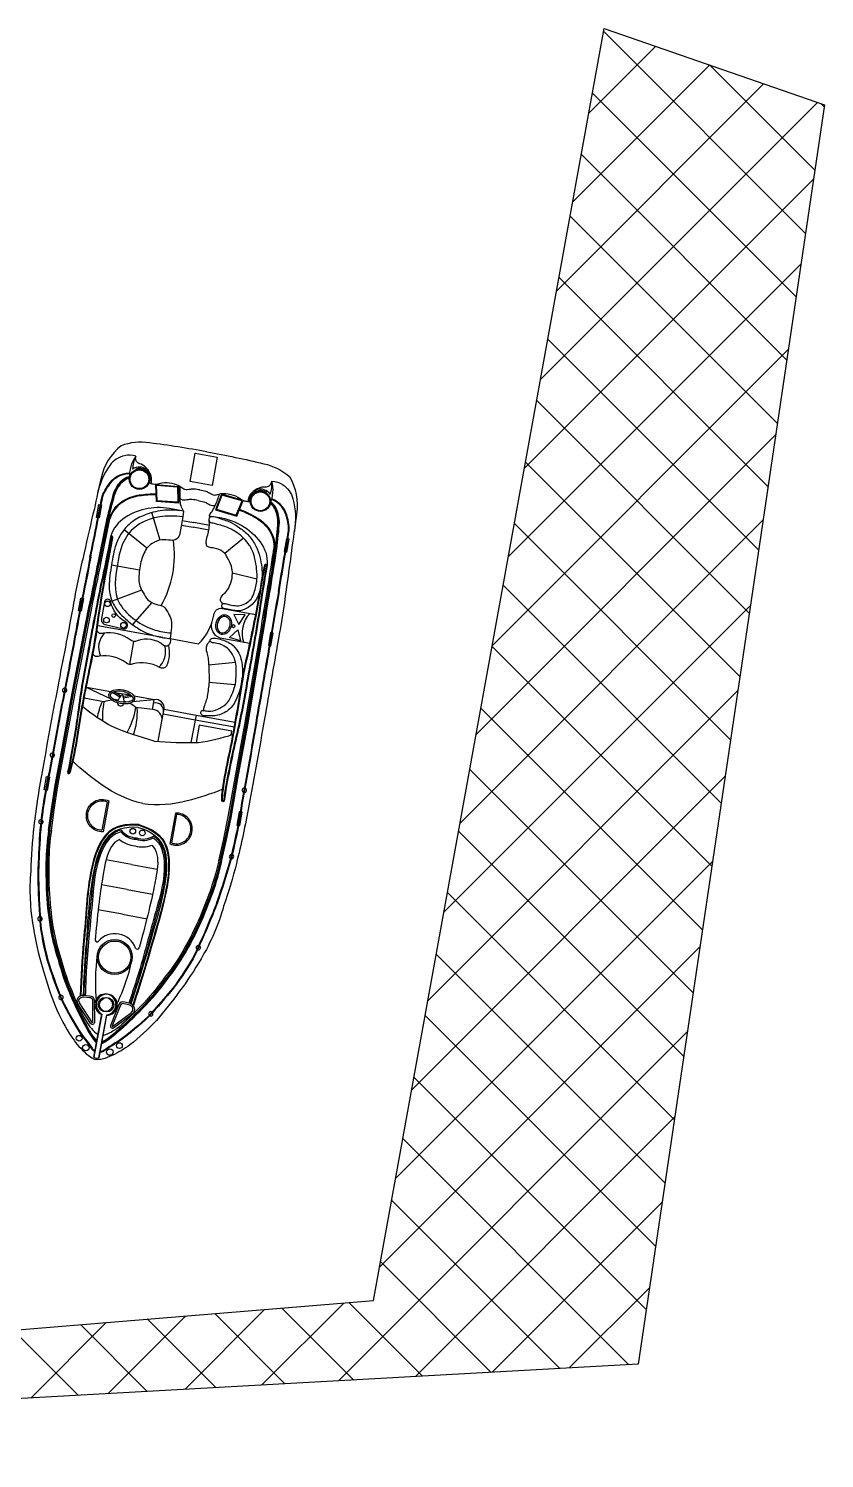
# Model space of a CAD drawing. Header units: metres. Extents: x 316591 to 321268, y 1878408 to 1881184.
# Drawn here: x 316950.3 to 317048.7, y 1880279.9 to 1880456.7 of the extents above; entities that cross this region are included whole.
import ezdxf

# ---------------------------------------------------------------- set-up
doc = ezdxf.new("R2010")
doc.units = ezdxf.units.M
doc.layers.add('PORT', color=5, linetype='Continuous')

msp = doc.modelspace()

# ---------------------------------------------------------------- linework, layer by layer
at = {"color": 32, "true_color": 0xcd6928}
for p, q in [((316963.61, 1880402.16), (316963.59, 1880402.24)), ((316979.67, 1880399.23), (316979.72, 1880399.3)), ((316966.52, 1880393.43), (316965.5, 1880396.83)), ((316964.87, 1880392.42), (316962.07, 1880394.72)), ((316969.15, 1880395.28), (316970.6, 1880395.02)), ((316969.26, 1880395.87), (316970.71, 1880395.6)), ((316972.55, 1880394.66), (316970.6, 1880395.02)), ((316972.61, 1880395.26), (316970.71, 1880395.6)), ((316976.84, 1880393.68), (316974.52, 1880391.78)), ((316963.96, 1880389.74), (316960.51, 1880390.34)), ((316978.5, 1880388.59), (316975.46, 1880389.33)), ((316964.24, 1880387.23), (316960.58, 1880385.9)), ((316965.49, 1880385.73), (316963.12, 1880382.99)), ((316966.87, 1880381.39), (316958.8, 1880382.86)), ((316963.24, 1880380.91), (316962.72, 1880378.07)), ((316975.84, 1880378.32), (316972.52, 1880377.97)), ((316960.39, 1880374.68), (316957.4, 1880375.23)), ((316960.39, 1880373.83), (316957.4, 1880375.23)), ((316975.81, 1880375.56), (316972.56, 1880375.82)), ((316961.55, 1880374.03), (316960.59, 1880374.59)), ((316961.64, 1880374.19), (316960.78, 1880374.69)), ((316962.73, 1880374.26), (316960.96, 1880374.58)), ((316961.95, 1880374.13), (316962.9, 1880374.29)), ((316961.98, 1880373.96), (316963.05, 1880374.14)), ((316965.79, 1880373.7), (316963.12, 1880373.43)), ((316965.79, 1880373.7), (316963.3, 1880374.15)), ((316965.57, 1880372.5), (316965.79, 1880373.7)), ((316970.96, 1880371.82), (316975.8, 1880370.94)), ((316970.85, 1880371.24), (316975.7, 1880370.36)), ((316963, 1880353.33), (316959.82, 1880353.91)), ((316963, 1880353.33), (316966.17, 1880352.75)), ((316962.43, 1880350.26), (316959.27, 1880350.84)), ((316962.43, 1880350.26), (316965.6, 1880349.68)), ((316961.87, 1880347.19), (316958.84, 1880347.74)), ((316961.87, 1880347.19), (316964.91, 1880346.64))]:
    msp.add_line(p, q, dxfattribs=at)
for points in [[(316972.3, 1880404.33, 0.01736), (316965.2, 1880405.45, 0.12634), (316961.69, 1880405.1, 0.172899), (316959.23, 1880401.11, 0.013884), (316958.39, 1880397.3, 0.008973), (316957.13, 1880391.87, 0.01509), (316955.82, 1880385.64, -0.002245), (316953.99, 1880375.99, 0.003342), (316952.01, 1880365.26, 0.016984), (316950.91, 1880358.04, 0.024546), (316950.53, 1880352.55, 0.067942), (316950.85, 1880345.49, 0.033948), (316951.94, 1880340.72, 0.022001), (316953.32, 1880336.4, 0.042872), (316955.33, 1880332.42, 0.059514), (316956.93, 1880330.4, 0.046364), (316957.9, 1880329.57, 0.104882), (316958.6, 1880329.24, 0.104882)], [(316972.3, 1880404.33, -0.01736), (316979.35, 1880402.87, -0.12634), (316982.51, 1880401.3, -0.172899), (316983.4, 1880396.7, -0.013884), (316982.84, 1880392.84, -0.008973), (316982.1, 1880387.31, -0.01509), (316981.12, 1880381.02, 0.002245), (316979.43, 1880371.34, -0.003342), (316977.49, 1880360.61, -0.016984), (316975.96, 1880353.47, -0.024546), (316974.38, 1880348.19, -0.067942), (316971.58, 1880341.7, -0.033948), (316968.88, 1880337.63, -0.022001), (316966.06, 1880334.07, -0.042872), (316962.78, 1880331.06, -0.059514), (316960.57, 1880329.74, -0.046364), (316959.37, 1880329.3, -0.104882), (316958.6, 1880329.24, -0.104882)], [(316963.51, 1880403.79, 0.164393), (316962.13, 1880403.87, 0.188684), (316960.31, 1880402.67, 0.10758), (316958.73, 1880398.99)], [(316957.85, 1880391.34, 0.002942), (316958.7, 1880395.63, -0.002013), (316959.25, 1880398.36, -0.130442), (316960.1, 1880400.21, -0.261246), (316962.73, 1880401.75, -0.209197)], [(316957.94, 1880391.33, 0.002941), (316958.78, 1880395.61, -0.002014), (316959.34, 1880398.34, -0.130992), (316960.17, 1880400.16, -0.261832), (316962.73, 1880401.66, -0.261832)], [(316952.73, 1880357.6), (316953.07, 1880360.17), (316953.55, 1880363.14), (316954.46, 1880367.94), (316955.66, 1880374.54), (316957.72, 1880385.11, 0.002601), (316958.89, 1880390.84, -0.004411), (316959.89, 1880395.71, -0.013009), (316960.73, 1880399.03, -0.113396), (316961.69, 1880400.71, -0.146005), (316962.71, 1880401.31, -1.595219)], [(316952.81, 1880357.59), (316953.16, 1880360.16), (316953.63, 1880363.12), (316954.54, 1880367.92), (316955.75, 1880374.53), (316957.8, 1880385.1, 0.002601), (316958.98, 1880390.82, -0.004411), (316959.97, 1880395.69, -0.013003), (316960.81, 1880399, -0.113337), (316961.76, 1880400.65, -0.144821), (316962.71, 1880401.22, -0.138987)], [(316952.9, 1880357.58), (316953.24, 1880360.15), (316953.72, 1880363.11), (316954.63, 1880367.91), (316955.83, 1880374.51), (316957.89, 1880385.08, 0.002601), (316959.06, 1880390.81, -0.00441), (316960.06, 1880395.67, -0.012997), (316960.9, 1880398.98, -0.113276), (316961.82, 1880400.59, -0.142458), (316962.72, 1880401.13, -0.142458)], [(316980.34, 1880400.71, -0.164393), (316981.66, 1880400.3, -0.188684), (316982.94, 1880398.54, -0.10758), (316983.12, 1880394.54)], [(316966.03, 1880399.03, 0.043334), (316963.97, 1880398.89, 0.18333), (316961, 1880397.36, 0.123985), (316960.02, 1880395.1, -0.015377), (316959.59, 1880393.42)], [(316966.03, 1880399.12, 0.043195), (316963.95, 1880398.97, 0.183415), (316960.93, 1880397.42, 0.094511), (316960.07, 1880395.7)], [(316974.11, 1880353.7), (316974.7, 1880356.23), (316975.3, 1880359.17), (316976.15, 1880363.98), (316977.35, 1880370.59), (316979.16, 1880381.2, -0.002601), (316980.09, 1880386.97, 0.004411), (316980.88, 1880391.88, 0.013009), (316981.26, 1880395.28, 0.113396), (316980.95, 1880397.19, 0.146005), (316980.21, 1880398.11, 1.595219)], [(316981.15, 1880387.09, -0.002941), (316981.87, 1880391.4, 0.002014), (316982.32, 1880394.14, 0.130992), (316982.19, 1880396.14, 0.261832), (316980.31, 1880398.45, 0.261832)], [(316981.24, 1880387.07, -0.002942), (316981.96, 1880391.38, 0.002013), (316982.4, 1880394.13, 0.130442), (316982.27, 1880396.17, 0.261246), (316980.35, 1880398.53, 0.209197)], [(316953.07, 1880357.56), (316953.42, 1880360.12), (316953.89, 1880363.08), (316954.8, 1880367.88), (316956.01, 1880374.48), (316958.06, 1880385.04, 0.002601), (316959.24, 1880390.77, -0.00441), (316960.23, 1880395.64, -0.002867), (316960.4, 1880396.37, -0.002867)], [(316969.41, 1880397.03), (316967.7, 1880397.34, 0.202722), (316961.9, 1880396.03, 0.178768), (316960.33, 1880393.61, -0.010028), (316959.24, 1880388.25, 0.005356), (316957.54, 1880379.4, 0.016605), (316956.35, 1880372.21, -0.018921), (316955.08, 1880364.75, 0.925873), (316955.36, 1880364.65, 0.041202), (316955.72, 1880365.95, 0.024461), (316956.51, 1880370.22, -0.012888), (316958.06, 1880378.43, 0.019359), (316958.85, 1880383.26, -0.002375), (316959.75, 1880388.84, 0.006386), (316960.43, 1880392.38, 0.013656), (316960.67, 1880393.8, 0.862706), (316960.4, 1880393.88, -0.648089)], [(316969.41, 1880397.03), (316969.34, 1880396.33), (316968.97, 1880394.24, -0.448043), (316967.81, 1880393.43, 0.025561), (316966.72, 1880393.45, 0.15676), (316965.55, 1880393.01, 0.144288), (316964.84, 1880392.38, 0.079427), (316964.15, 1880390.75, 0.054179), (316963.89, 1880388.77, 0.127294), (316964.26, 1880387.2, -0.025195), (316964.82, 1880386.26, 0.112656), (316965.49, 1880385.73, 0.061652), (316966.5, 1880385.38, -0.222278), (316967.23, 1880384.89, -0.049109), (316967.65, 1880384.16, -0.09997), (316967.92, 1880383.3, -0.045992), (316967.86, 1880381.96), (316967.78, 1880381.26)], [(316972.58, 1880396.45), (316974.15, 1880396.17, -0.202722), (316979.11, 1880392.89, -0.178768), (316979.72, 1880390.07, 0.010028), (316978.85, 1880384.67, -0.005356), (316977.3, 1880375.79, -0.016605), (316975.88, 1880368.64, 0.018921), (316974.44, 1880361.21, -0.925873), (316974.14, 1880361.22, -0.041202), (316974.25, 1880362.57, -0.024461), (316975.03, 1880366.84, 0.012888), (316976.48, 1880375.07, -0.019359), (316977.45, 1880379.86, 0.002375), (316978.58, 1880385.41, -0.006386), (316979.2, 1880388.95, -0.013656), (316979.47, 1880390.37, -0.862706), (316979.75, 1880390.35, 0.648089)], [(316973.94, 1880353.74), (316974.53, 1880356.26), (316975.13, 1880359.2), (316975.97, 1880364.01), (316977.18, 1880370.62), (316978.99, 1880381.23, -0.002601), (316979.91, 1880387, 0.00441), (316980.7, 1880391.91, 0.012997), (316981.09, 1880395.29, 0.113276), (316980.79, 1880397.13, 0.142458), (316980.14, 1880397.95, 0.142458)], [(316974.03, 1880353.72), (316974.61, 1880356.24), (316975.21, 1880359.18), (316976.06, 1880364), (316977.26, 1880370.6), (316979.08, 1880381.21, -0.002601), (316980, 1880386.99, 0.004411), (316980.79, 1880391.89, 0.013003), (316981.17, 1880395.29, 0.113337), (316980.87, 1880397.16, 0.144821), (316980.18, 1880398.03, 0.138987)], [(316976.3, 1880397.16, -0.043334), (316978.18, 1880396.29, -0.18333), (316980.42, 1880393.82, -0.123985), (316980.53, 1880391.36, 0.015377), (316980.35, 1880389.63)], [(316976.33, 1880397.24, -0.043195), (316978.22, 1880396.37, -0.183415), (316980.51, 1880393.85, -0.094511), (316980.71, 1880391.94)], [(316960.49, 1880393.85, 0.016488), (316960.42, 1880393.59, -0.010023), (316959.32, 1880388.24, 0.005356), (316957.63, 1880379.38, 0.016607), (316956.43, 1880372.19, -0.018921), (316955.16, 1880364.73, -0.01143), (316955.16, 1880364.72, 0.913283), (316955.28, 1880364.68, 0.041174), (316955.64, 1880365.97, 0.024478), (316956.42, 1880370.23, -0.012889), (316957.97, 1880378.45, 0.019362), (316958.76, 1880383.27, -0.002377), (316959.66, 1880388.86, 0.006391), (316960.34, 1880392.4, 0.013664), (316960.58, 1880393.82, -0.000701), (316960.58, 1880393.82, 0.819976), (316960.49, 1880393.85, 0.819976)], [(316957.85, 1880391.34, -0.006425), (316956.69, 1880385.45, -0.002217), (316954.87, 1880375.81, 0.003368), (316952.83, 1880365.02, 0.024633), (316951.71, 1880358.19, 0.015037), (316951.45, 1880353.61, 0.025439), (316951.42, 1880351.06, 0.013843), (316951.69, 1880345.75, 0.040266), (316952.74, 1880340.88, 0.016729), (316954.36, 1880336.52, 0.029739), (316956.69, 1880332.38, -0.01525), (316958.02, 1880330.6, 0.132389), (316958.32, 1880330.32, 0.028442), (316958.47, 1880330.25, 0.028442)], [(316957.94, 1880391.33, -0.006424), (316956.78, 1880385.43, -0.002217), (316954.95, 1880375.8, 0.003368), (316952.92, 1880365, 0.024633), (316951.8, 1880358.18, 0.015038), (316951.54, 1880353.61, 0.025461), (316951.51, 1880351.06, 0.013839), (316951.78, 1880345.76, 0.040238), (316952.83, 1880340.91, 0.016715), (316954.44, 1880336.55, 0.029693), (316956.76, 1880332.44, -0.015234), (316958.1, 1880330.65, 0.134036), (316958.37, 1880330.4, 0.024879), (316958.48, 1880330.34, 0.024879)], [(316973.77, 1880353.78), (316974.36, 1880356.3), (316974.95, 1880359.23), (316975.8, 1880364.04), (316977, 1880370.65), (316978.82, 1880381.25, -0.002601), (316979.74, 1880387.03, 0.00441), (316980.53, 1880391.93, 0.002867), (316980.63, 1880392.67, 0.002867)], [(316979.66, 1880390.35, -0.016488), (316979.63, 1880390.08, 0.010023), (316978.76, 1880384.69, -0.005356), (316977.22, 1880375.81, -0.016607), (316975.8, 1880368.66, 0.018921), (316974.35, 1880361.23, 0.01143), (316974.35, 1880361.22, -0.913283), (316974.23, 1880361.23, -0.041174), (316974.34, 1880362.56, -0.024478), (316975.11, 1880366.82, 0.012889), (316976.57, 1880375.05, -0.019362), (316977.54, 1880379.84, 0.002377), (316978.66, 1880385.39, -0.006391), (316979.28, 1880388.94, -0.013664), (316979.56, 1880390.35, 0.000701), (316979.56, 1880390.35, -0.819976), (316979.66, 1880390.35, -0.819976)], [(316981.24, 1880387.07, 0.006425), (316980.24, 1880381.15, 0.002217), (316978.54, 1880371.49, -0.003368), (316976.63, 1880360.67, -0.024633), (316975.27, 1880353.88, -0.015037), (316973.9, 1880349.52, -0.025439), (316973.02, 1880347.12, -0.013843), (316970.89, 1880342.25, -0.040266), (316968.19, 1880338.07, -0.016729), (316965.14, 1880334.55, -0.029739), (316961.5, 1880331.51, 0.01525), (316959.61, 1880330.31, -0.132389), (316959.24, 1880330.16, -0.028442), (316959.07, 1880330.14, -0.028442)], [(316981.15, 1880387.09, 0.006424), (316980.15, 1880381.16, 0.002217), (316978.46, 1880371.51, -0.003368), (316976.55, 1880360.69, -0.024633), (316975.18, 1880353.91, -0.015038), (316973.81, 1880349.54, -0.025461), (316972.94, 1880347.15, -0.013839), (316970.81, 1880342.29, -0.040238), (316968.12, 1880338.12, -0.016715), (316965.07, 1880334.61, -0.029693), (316961.45, 1880331.58, 0.015234), (316959.56, 1880330.38, -0.134036), (316959.22, 1880330.24, -0.024879), (316959.09, 1880330.23, -0.024879)], [(316967.78, 1880381.26), (316971.28, 1880380.62, 0.158322), (316973.16, 1880384.18, -0.417676), (316974.21, 1880385), (316978.35, 1880384.25)], [(316967.78, 1880381.26, -0.291269), (316967.53, 1880380.4, -0.299867), (316966.96, 1880380.43, 0.273478), (316963.69, 1880380.97, -0.28657), (316962.82, 1880381.1, 0.198759), (316959.51, 1880381.94, -0.45148), (316958.71, 1880382.24, -1.463971)], [(316977.61, 1880380.65), (316973.93, 1880381.32, -0.406088), (316972.97, 1880383.39)], [(316967.54, 1880380.41, -0.164009), (316967.32, 1880377.87, -0.407559), (316966.45, 1880377.68, 0.20466), (316963.17, 1880378.13, -0.28657), (316962.31, 1880378.26, 0.198759), (316958.99, 1880379.1, -0.45148), (316958.19, 1880379.4, -1.463971)], [(316966.93, 1880372.15), (316967.01, 1880372.54, 0.516839), (316965.79, 1880373.7, 0.282905)], [(316965.78, 1880368.6, -0.033687), (316960.6, 1880370.38, -0.051879), (316956.96, 1880372.83, -1.92312)], [(316966.28, 1880368.57), (316966.74, 1880371.07, 0.462925), (316965.57, 1880372.5), (316963.53, 1880372.74)], [(316966.74, 1880371.07), (316966.93, 1880372.15, 0.545737), (316965.71, 1880373.3, 0.282905)], [(316965.78, 1880368.6, 0.033687), (316971.26, 1880368.44, 0.051879), (316975.53, 1880369.44, 1.92312)], [(316964.37, 1880360.87, -0.096403), (316959.36, 1880363.17, -0.040538), (316955.75, 1880366.06, -1.92312)], [(316960.17, 1880361.21), (316959.48, 1880357.4, -0.483063), (316957.43, 1880359.7, -0.50024), (316960.17, 1880361.21, -0.418424)], [(316964.37, 1880360.87, 0.096403), (316969.87, 1880361.25, 0.040538), (316974.27, 1880362.68, 1.92312)], [(316968.42, 1880359.7), (316967.72, 1880355.9, 0.483063), (316970.45, 1880357.32, 0.50024), (316968.42, 1880359.7, 0.418424)], [(316952.73, 1880357.6, 0.031596), (316952.41, 1880353.57, 0.004928), (316952.42, 1880350.88, 0.02844), (316952.83, 1880346.2, 0.042875), (316953.9, 1880341.61, 0.035347), (316955.44, 1880337.16, 0.024093), (316957.37, 1880333.23, 0.079837), (316958.66, 1880331.27)], [(316952.81, 1880357.59, 0.031592), (316952.5, 1880353.57, 0.004926), (316952.51, 1880350.88, 0.028436), (316952.92, 1880346.22, 0.042895), (316953.98, 1880341.63, 0.035363), (316955.52, 1880337.19, 0.024111), (316957.44, 1880333.27, 0.077658), (316958.68, 1880331.38, 0.077658)], [(316952.9, 1880357.58, 0.031588), (316952.59, 1880353.57, 0.004924), (316952.6, 1880350.88, 0.028433), (316953.01, 1880346.23, 0.042917), (316954.07, 1880341.66, 0.035379), (316955.61, 1880337.23, 0.02413), (316957.52, 1880333.31, 0.075408), (316958.7, 1880331.49, 0.075408)], [(316953.07, 1880357.55, 0.031581), (316952.76, 1880353.57, 0.00492), (316952.78, 1880350.88, 0.028426), (316953.18, 1880346.25, 0.042959), (316954.24, 1880341.71, 0.035411), (316955.77, 1880337.3, 0.028829), (316957.37, 1880334, 0.092336), (316958.84, 1880332.3, 0.080328)], [(316974.11, 1880353.7, -0.031596), (316972.98, 1880349.81, -0.004928), (316972.02, 1880347.3, -0.02844), (316969.98, 1880343.07, -0.042875), (316967.36, 1880339.15, -0.035347), (316964.35, 1880335.53, -0.024093), (316961.16, 1880332.53, -0.079837), (316959.26, 1880331.16)], [(316974.03, 1880353.72, -0.031592), (316972.9, 1880349.84, -0.004926), (316971.94, 1880347.33, -0.028436), (316969.91, 1880343.12, -0.042895), (316967.29, 1880339.2, -0.035363), (316964.28, 1880335.59, -0.024111), (316961.1, 1880332.6, -0.077658), (316959.28, 1880331.27, -0.077658)], [(316973.94, 1880353.74, -0.031588), (316972.82, 1880349.87, -0.004924), (316971.85, 1880347.37, -0.028433), (316969.83, 1880343.16, -0.042917), (316967.22, 1880339.26, -0.035379), (316964.22, 1880335.65, -0.02413), (316961.04, 1880332.66, -0.075408), (316959.3, 1880331.38, -0.075408)], [(316973.77, 1880353.78, -0.031581), (316972.65, 1880349.94, -0.00492), (316971.69, 1880347.43, -0.028426), (316969.67, 1880343.24, -0.042959), (316967.08, 1880339.36, -0.035411), (316964.09, 1880335.78, -0.028829), (316961.43, 1880333.26, -0.092336), (316959.45, 1880332.19, -0.080328)], [(316957.09, 1880337.21), (316957.79, 1880337.13, -0.382221), (316958.36, 1880336.61), (316958.4, 1880333.88, -0.786544), (316957.97, 1880333.65), (316956.36, 1880336.13, -0.616464), (316957.09, 1880337.21, -3.844907)], [(316962.82, 1880336.16), (316962.14, 1880336.34, 0.382221), (316961.42, 1880336.05), (316960.42, 1880333.51, 0.786544), (316960.74, 1880333.14), (316963.12, 1880334.89, 0.616464), (316962.82, 1880336.16, 3.844907)]]:
    msp.add_lwpolyline(points, format="xyb", dxfattribs=at)
for points in [[(316973.59, 1880403.69), (316972.95, 1880400.2), (316970.24, 1880400.69), (316970.87, 1880404.18)], [(316968.78, 1880400.08), (316968.78, 1880398.02), (316966.06, 1880398.22), (316965.98, 1880400.31)], [(316968.69, 1880400), (316968.7, 1880398.11), (316966.15, 1880398.31), (316966.08, 1880400.21)], [(316974.1, 1880399.11), (316973.37, 1880397.18), (316975.99, 1880396.41), (316976.8, 1880398.34)], [(316974.16, 1880399), (316973.48, 1880397.24), (316975.94, 1880396.52), (316976.68, 1880398.28)], [(316976.27, 1880383.02), (316977.03, 1880384.19), (316975.64, 1880384.26)], [(316976.15, 1880382.35), (316976.45, 1880380.99), (316975.12, 1880381.41)]]:
    msp.add_lwpolyline(points, close=True, dxfattribs=at)
for points in [[(316958.81, 1880396.22), (316958.66, 1880396.25), (316958.95, 1880397.84), (316959.14, 1880397.8)], [(316959.23, 1880397.79), (316959.28, 1880397.78), (316958.99, 1880396.18), (316958.9, 1880396.2)], [(316982.23, 1880393.59), (316982.17, 1880393.6), (316981.88, 1880392.01), (316981.97, 1880391.99)], [(316982.06, 1880391.97), (316982.21, 1880391.95), (316982.5, 1880393.54), (316982.32, 1880393.57)], [(316956.55, 1880384.69), (316956.44, 1880384.71), (316956.73, 1880386.28), (316956.86, 1880386.26)], [(316956.95, 1880386.24), (316957.03, 1880386.23), (316956.75, 1880384.65), (316956.64, 1880384.67)], [(316980.28, 1880381.98), (316980.19, 1880382), (316979.91, 1880380.43), (316980.02, 1880380.41)], [(316980.1, 1880380.39), (316980.21, 1880380.37), (316980.5, 1880381.94), (316980.37, 1880381.97)], [(316959.56, 1880373.44), (316957.15, 1880373.91)], [(316966.9, 1880371.96), (316970.85, 1880371.24)], [(316967.01, 1880372.54), (316970.96, 1880371.82), (316970.33, 1880368.41)], [(316975.32, 1880369.37), (316975.4, 1880369.82), (316971.36, 1880370.55), (316970.97, 1880368.43)], [(316952.34, 1880362.53), (316952.19, 1880362.56), (316952.49, 1880364.21), (316952.65, 1880364.18)], [(316952.74, 1880364.16), (316952.85, 1880364.14), (316952.55, 1880362.49), (316952.43, 1880362.52)], [(316976.41, 1880359.84), (316976.3, 1880359.86), (316976, 1880358.21), (316976.13, 1880358.19)], [(316976.21, 1880358.18), (316976.36, 1880358.15), (316976.66, 1880359.8), (316976.5, 1880359.83)], [(316958.34, 1880329.55), (316959.31, 1880334.87)], [(316959.3, 1880334.83), (316958.34, 1880329.55)], [(316958.95, 1880329.44), (316959.92, 1880334.76)], [(316959.91, 1880334.72), (316958.95, 1880329.44)]]:
    msp.add_lwpolyline(points, dxfattribs=at)
for points in [[(316962.01, 1880382.46, 0.917705), (316962.17, 1880383.36, -0.209704), (316960.43, 1880385.79, 0.850912), (316959.65, 1880385.81), (316959.27, 1880383.74, 0.435659), (316959.74, 1880383.02)], [(316959.98, 1880361.1), (316959.33, 1880357.58, -0.460147), (316957.6, 1880359.67, -0.47706)], [(316968.56, 1880359.53), (316967.92, 1880356.01, 0.460147), (316970.28, 1880357.36, 0.47706)], [(316957.07, 1880336.99), (316957.78, 1880336.91, -0.383069), (316958.14, 1880336.6), (316958.18, 1880333.84, -0.853636), (316958.14, 1880333.79), (316956.55, 1880336.24, -0.613527)], [(316962.77, 1880335.95), (316962.07, 1880336.13, 0.383069), (316961.62, 1880335.96), (316960.61, 1880333.39, 0.853636), (316960.63, 1880333.33), (316962.98, 1880335.07, 0.613527)]]:
    msp.add_lwpolyline(points, format="xyb", close=True, dxfattribs=at)
for centre, radius in [((316963.96, 1880400.96), 1.25), ((316963.96, 1880400.96), 1.16), ((316978.92, 1880398.23), 1.25), ((316978.92, 1880398.23), 1.16), ((316960.01, 1880385.56), 0.348), ((316960.78, 1880384.11), 0.226), ((316959.89, 1880383.56), 0.348), ((316962, 1880382.92), 0.348), ((316975.59, 1880382.8), 0.187), ((316963.14, 1880357.46), 0.35), ((316964.32, 1880357.25), 0.35), ((316960.91, 1880341.9), 2.17), ((316960.91, 1880341.9), 2.17), ((316960.91, 1880341.9), 1.99), ((316960.91, 1880341.9), 1.99), ((316959.75, 1880336.04), 0.882), ((316959.92, 1880336.01), 0.882), ((316956.51, 1880331.87), 0.359), ((316957.33, 1880330.71), 0.4), ((316961.48, 1880330.96), 0.359), ((316960.3, 1880330.17), 0.4)]:
    msp.add_circle(centre, radius, dxfattribs=at)
for centre, radius, start, end in [((316966.74, 1880401.38), 4.02, 143.3239, 183.6595), ((316967.13, 1880402.04), 4.02, 154.2973, 177.5298), ((316963.96, 1880400.96), 1.51, 338.981, 123.8826), ((316963.96, 1880400.96), 1.34, 338.981, 105.9309), ((316976.47, 1880399.61), 4.02, 335.6508, 15.9865), ((316976.33, 1880400.36), 4.02, 341.7805, 5.0131), ((316978.92, 1880398.23), 1.51, 35.4278, 180.3294), ((316978.92, 1880398.23), 1.34, 53.3795, 180.3294), ((316955.52, 1880391.63), 12.78, 330.5547, 8.0273), ((316980.23, 1880381.95), 3.57, 137.1237, 199.0112), ((316961.49, 1880380.18), 2.57, 136.2796, 204.4271), ((316964.63, 1880379.61), 2.57, 312.8552, 17.0594), ((316954.72, 1880374.88), 0.272, 85.7505, 252.253), ((316954.72, 1880374.88), 0.272, 270.8772, 67.1263), ((316960.94, 1880369.62), 4.06, 95.0894, 109.8452), ((316960.94, 1880369.62), 4.06, 84.5577, 90.897), ((316962.65, 1880373.16), 1.42, 138.0598, 165.6999), ((316961.78, 1880374.08), 0.19, 349.6552, 169.6552), ((316960.65, 1880373.53), 1.42, 355.2577, 21.2506), ((316960.94, 1880369.62), 4.06, 69.6043, 73.8442), ((316962.65, 1880373.16), 1.42, 173.2704, 173.5397), ((316961.64, 1880373.33), 0.397, 180.4575, 338.803), ((316960.65, 1880373.53), 1.42, 345.7706, 346.0399), ((316960.94, 1880369.62), 4.06, 50.2801, 63.6312), ((316953.19, 1880366.86), 0.272, 84.526, 254.6251), ((316953.19, 1880366.86), 0.272, 273.2852, 65.8658), ((316976.95, 1880362.52), 0.272, 93.4446, 246.0251), ((316976.95, 1880362.52), 0.272, 264.6853, 74.7844), ((316951.78, 1880358.62), 0.272, 87.929, 258.3356), ((316951.78, 1880358.62), 0.272, 276.9945, 69.2701), ((316963.67, 1880359.09), 2.46, 217.1596, 268.3667), ((316963.68, 1880358.94), 3.31, 228.7793, 265.3817), ((316963.67, 1880359.09), 2.63, 220.617, 268.3667), ((316964.33, 1880358.83), 3.31, 253.9287, 290.531), ((316964.4, 1880358.95), 2.63, 250.9436, 298.6934), ((316964.4, 1880358.95), 2.46, 250.9436, 302.1508), ((316975.35, 1880354.32), 0.272, 90.0402, 242.3158), ((316975.35, 1880354.32), 0.272, 260.9747, 71.3813), ((316951.66, 1880346.64), 0.272, 99.9437, 268.0393), ((316951.66, 1880346.64), 0.272, 286.6744, 81.3086), ((316958.71, 1880344.02), 0.231, 173.9928, 320.4606), ((316960.88, 1880342.18), 2.61, 77.9148, 139.7159), ((316961.03, 1880342.15), 2.61, 19.5944, 81.3955), ((316971.24, 1880343.06), 0.272, 78.0017, 232.636), ((316981.56, 1880338.79), 23.05, 171.257, 186.3278), ((316963.71, 1880343.1), 0.231, 198.8498, 345.3175), ((316971.24, 1880343.06), 0.272, 251.271, 59.3667), ((316940.49, 1880346.28), 23.05, 332.9826, 348.0534), ((316954.26, 1880336.92), 0.272, 124.2827, 279.4247), ((316954.26, 1880336.92), 0.272, 298.0625, 105.6449), ((316959.75, 1880336.04), 1.3, 277.3216, 249.7712), ((316959.92, 1880336.01), 1.3, 269.5391, 241.9887), ((316965.37, 1880334.89), 0.272, 53.6654, 221.2478), ((316965.37, 1880334.89), 0.272, 239.8856, 35.0276), ((316958.72, 1880329.91), 0.522, 223.5625, 295.7478), ((316958.72, 1880329.91), 0.522, 223.5625, 295.7478)]:
    msp.add_arc(centre, radius, start, end, dxfattribs=at)
for centre, major_axis, ratio in [((316974.38, 1880382.99), (-0.28, -1.21), 0.758117), ((316961.78, 1880374.08), (-1.59, 0.29), 0.533092)]:
    msp.add_ellipse(centre, major_axis=major_axis, ratio=ratio, dxfattribs=at)
for start_param, end_param in [(4.712389, 5.232342), (0.830012, 1.576846)]:
    msp.add_ellipse((316961.54, 1880373.08), major_axis=(-0.85, -4.66), ratio=0.425319, start_param=start_param, end_param=end_param, dxfattribs=at)
for points in [[(316965.25, 1880401.75), (316964.94, 1880402.22), (316964.16, 1880402.81), (316963.68, 1880403.06), (316963.5, 1880403.45), (316963.51, 1880403.79)], [(316971.45, 1880399.64), (316970.72, 1880399.73), (316970.22, 1880399.71), (316969.57, 1880399.68), (316969.09, 1880399.97), (316968, 1880400.42), (316966.75, 1880400.46), (316966.09, 1880400.32), (316965.68, 1880400.33), (316965.12, 1880400.52)], [(316969.41, 1880397.03), (316969.11, 1880397.69), (316969, 1880398.52), (316968.99, 1880400.03)], [(316977.99, 1880399.42), (316978.45, 1880399.76), (316979.39, 1880400.03), (316979.92, 1880400.09), (316980.23, 1880400.39), (316980.34, 1880400.71)], [(316971.45, 1880399.64), (316972.17, 1880399.47), (316972.62, 1880399.28), (316973.22, 1880399.01), (316973.78, 1880399.12), (316974.95, 1880399.15), (316976.13, 1880398.75), (316976.7, 1880398.38), (316977.09, 1880398.25), (316977.68, 1880398.22)], [(316972.58, 1880396.45), (316972.94, 1880396.99), (316973.34, 1880397.72), (316973.88, 1880399.14)], [(316969.41, 1880397.03), (316967.41, 1880397.14), (316965.11, 1880396.71), (316963.36, 1880395.89), (316961.77, 1880394.32), (316960.97, 1880392.6), (316960.47, 1880390.08), (316960.24, 1880387.37), (316960.87, 1880385.3), (316962.47, 1880383.5), (316964.15, 1880382.32), (316966.19, 1880381.52), (316967.78, 1880381.26)], [(316974.26, 1880385.57), (316974, 1880385.94), (316974.18, 1880386.54), (316974.73, 1880387.11), (316975.16, 1880387.85), (316975.45, 1880389.05), (316975.41, 1880389.94), (316974.96, 1880391.05), (316974.49, 1880391.81), (316973.55, 1880392.35), (316972.83, 1880392.5), (316972.35, 1880392.66), (316972.23, 1880393.06), (316972.36, 1880393.89), (316972.61, 1880395.5), (316972.7, 1880396.31), (316973.6, 1880396.21), (316975.22, 1880395.65), (316976.34, 1880394.96), (316977.49, 1880393.98), (316978.37, 1880392.67), (316978.85, 1880391.36), (316979.08, 1880390.06), (316979.12, 1880388.75), (316978.89, 1880387.4), (316978.4, 1880386.09), (316977.89, 1880385.49), (316977.25, 1880385.02), (316976.14, 1880384.69), (316975.45, 1880384.78), (316974.61, 1880384.93), (316974.16, 1880385.15), (316974.26, 1880385.57), (316974.67, 1880385.56), (316975.58, 1880385.37), (316976.39, 1880385.35), (316977.18, 1880385.66), (316977.76, 1880386.14), (316978.14, 1880386.93), (316978.5, 1880388.51), (316978.46, 1880389.87), (316978.25, 1880391.12), (316977.92, 1880392.16), (316977.54, 1880392.83), (316976.93, 1880393.59), (316976.05, 1880394.34), (316975.31, 1880394.77), (316974.4, 1880395.15), (316973.63, 1880395.38), (316973.08, 1880395.52), (316972.67, 1880395.65), (316972.6, 1880395.91)], [(316972.42, 1880372.3), (316972.08, 1880372.34), (316971.65, 1880372.32), (316971.6, 1880371.92), (316972.27, 1880371.71), (316973.66, 1880371.79), (316975.15, 1880372.59), (316976.11, 1880374.16), (316976.6, 1880375.77), (316976.68, 1880377.78), (316976.15, 1880379.66), (316975.29, 1880380.6), (316973.77, 1880381.23), (316973.06, 1880381.32), (316972.74, 1880381.19), (316972.82, 1880380.82), (316973.19, 1880380.72), (316974.43, 1880380.34), (316975.2, 1880379.73), (316975.7, 1880378.82), (316975.92, 1880377.84), (316975.92, 1880376.58), (316975.77, 1880375.39), (316975.39, 1880374.35), (316974.83, 1880373.34), (316973.91, 1880372.67), (316972.81, 1880372.3), (316972.42, 1880372.3)], [(316972.74, 1880380.97), (316972.41, 1880380.66), (316972.21, 1880380.22), (316972.35, 1880379.36), (316972.47, 1880378.68), (316972.54, 1880377.58), (316972.57, 1880375.92), (316972.48, 1880375.05), (316972.36, 1880374.15), (316972.18, 1880373.47), (316971.96, 1880372.86), (316971.86, 1880372.37)]]:
    msp.add_spline(points, degree=3, dxfattribs=at)
for points, knots in [([(316971.21, 1880398.34), (316970.97, 1880398.38), (316970.56, 1880398.45), (316969.94, 1880398.44), (316969.4, 1880398.29), (316969.11, 1880398.49), (316969, 1880398.57)], [0, 0, 0, 0, 0.00840925, 0.01405459, 0.02148076, 0.02583256, 0.02583256, 0.02583256, 0.02583256]), ([(316971.21, 1880398.34), (316971.45, 1880398.29), (316971.86, 1880398.21), (316972.44, 1880397.98), (316972.89, 1880397.65), (316973.23, 1880397.74), (316973.36, 1880397.77)], [0, 0, 0, 0, 0.00840925, 0.01405459, 0.02148076, 0.02583256, 0.02583256, 0.02583256, 0.02583256]), ([(316969.34, 1880396.33), (316967.34, 1880396.54), (316965.48, 1880396.34), (316962.43, 1880394.52), (316961.63, 1880392.85), (316961, 1880388.99), (316960.65, 1880386.98), (316962.45, 1880384.09), (316964.18, 1880382.85), (316966.53, 1880382.13), (316967.17, 1880382.05), (316967.86, 1880381.96)], [0, 0, 0, 0, 0.0684102, 0.0684102, 0.1368204, 0.1368204, 0.2052306, 0.2052306, 0.2736407, 0.2736407, 0.2974604, 0.2974604, 0.2974604, 0.2974604]), ([(316974.14, 1880381.95), (316974.54, 1880381.86), (316975.1, 1880382.37), (316975.22, 1880383.65), (316974.8, 1880384.13), (316973.93, 1880383.94), (316973.51, 1880383.2), (316973.68, 1880382.25), (316973.9, 1880382.01), (316974.14, 1880381.95)], [0, 0, 0, 0, 1.743273, 1.743273, 3.486547, 3.486547, 5.22982, 5.22982, 6.283185, 6.283185, 6.283185, 6.283185]), ([(316960.37, 1880374.33), (316960.33, 1880374.16), (316960.51, 1880373.87), (316961.69, 1880373.24), (316963.01, 1880373.41), (316963.34, 1880374.08), (316962.51, 1880374.74), (316960.89, 1880374.83), (316960.41, 1880374.57), (316960.37, 1880374.33)], [0, 0, 0, 0, 1.031451, 1.031451, 2.992455, 2.992455, 4.95346, 4.95346, 6.283185, 6.283185, 6.283185, 6.283185]), ([(316963.9, 1880358.27), (316962.4, 1880358.42), (316960.75, 1880358.17), (316958.79, 1880355.78), (316958.32, 1880354.25), (316957.39, 1880349.84), (316957.33, 1880346.92), (316956.85, 1880341.7), (316956.74, 1880339.45), (316956.64, 1880337.12)], [0, 0, 0, 0, 0.0462196, 0.0462196, 0.0924392, 0.0924392, 0.1947325, 0.1947325, 0.2709084, 0.2709084, 0.2709084, 0.2709084]), ([(316963.89, 1880358.19), (316962.34, 1880358.34), (316960.68, 1880358.03), (316958.76, 1880355.53), (316958.33, 1880353.95), (316957.45, 1880349.51), (316957.37, 1880346.58), (316956.92, 1880341.48), (316956.82, 1880339.37), (316956.73, 1880337.16)], [0, 0, 0, 0, 0.0480884, 0.0480884, 0.0961768, 0.0961768, 0.1985377, 0.1985377, 0.2704106, 0.2704106, 0.2704106, 0.2704106]), ([(316963.86, 1880357.92), (316962.29, 1880358.08), (316960.69, 1880357.71), (316958.86, 1880355.1), (316958.48, 1880353.48), (316957.66, 1880348.95), (316957.56, 1880345.95), (316957.16, 1880341.01), (316957.07, 1880339.11), (316957, 1880337.21)], [0, 0, 0, 0, 0.0508337, 0.0508337, 0.1016674, 0.1016674, 0.2060328, 0.2060328, 0.2709084, 0.2709084, 0.2709084, 0.2709084]), ([(316961.71, 1880357.6), (316961.38, 1880357.52), (316960.07, 1880356.99), (316958.32, 1880353.64), (316957.99, 1880348.44), (316957.31, 1880342.67), (316957.15, 1880338.8), (316957.08, 1880337.21)], [0.0234044, 0.0234044, 0.0234044, 0.0234044, 0.0350942, 0.0739111, 0.138251, 0.2165713, 0.2709084, 0.2709084, 0.2709084, 0.2709084]), ([(316963.81, 1880357.93), (316965.33, 1880357.52), (316966.7, 1880356.61), (316967.49, 1880353.53), (316967.27, 1880351.87), (316966.44, 1880347.35), (316965.47, 1880344.51), (316964.1, 1880339.74), (316963.51, 1880337.93), (316962.91, 1880336.13)], [0, 0, 0, 0, 0.0508337, 0.0508337, 0.1016674, 0.1016674, 0.2060328, 0.2060328, 0.2709084, 0.2709084, 0.2709084, 0.2709084]), ([(316963.87, 1880358.19), (316965.37, 1880357.78), (316966.82, 1880356.91), (316967.74, 1880353.89), (316967.58, 1880352.26), (316966.83, 1880347.79), (316965.87, 1880345.03), (316964.49, 1880340.1), (316963.84, 1880338.09), (316963.14, 1880335.99)], [0, 0, 0, 0, 0.0480884, 0.0480884, 0.0961768, 0.0961768, 0.1985377, 0.1985377, 0.2704106, 0.2704106, 0.2704106, 0.2704106]), ([(316963.9, 1880358.27), (316965.35, 1880357.88), (316966.81, 1880357.06), (316967.8, 1880354.14), (316967.69, 1880352.54), (316967.01, 1880348.08), (316966.03, 1880345.33), (316964.64, 1880340.27), (316963.95, 1880338.14), (316963.21, 1880335.92)], [0, 0, 0, 0, 0.0462196, 0.0462196, 0.0924392, 0.0924392, 0.1947325, 0.1947325, 0.2709084, 0.2709084, 0.2709084, 0.2709084]), ([(316961.67, 1880357.37), (316961.08, 1880357.19), (316960.56, 1880356.9), (316959.31, 1880355.39), (316958.85, 1880353.89), (316958.32, 1880351.18), (316958.24, 1880349.82), (316957.86, 1880345.69), (316957.54, 1880342.92), (316957.34, 1880339.16), (316957.3, 1880338.18), (316957.26, 1880337.2)], [0.0248254, 0.0248254, 0.0248254, 0.0248254, 0.0474598, 0.0474598, 0.0949196, 0.0949196, 0.1423794, 0.1423794, 0.237299, 0.237299, 0.2709084, 0.2709084, 0.2709084, 0.2709084]), ([(316961.5, 1880356.45), (316959.82, 1880355.74), (316959.65, 1880352.91), (316959.12, 1880350.14), (316958.71, 1880346.46), (316958.48, 1880344.03)], [0.0313661, 0.0313661, 0.0313661, 0.0313661, 0.1084744, 0.1084744, 0.1920729, 0.1920729, 0.1920729, 0.1920729]), ([(316965.66, 1880356.64), (316966.15, 1880356.27), (316966.53, 1880355.81), (316967.17, 1880353.96), (316967.07, 1880352.39), (316966.61, 1880349.67), (316966.21, 1880348.37), (316965.1, 1880344.37), (316964.42, 1880341.66), (316963.28, 1880338.08), (316962.97, 1880337.15), (316962.66, 1880336.21)], [0.0248254, 0.0248254, 0.0248254, 0.0248254, 0.0474598, 0.0474598, 0.0949196, 0.0949196, 0.1423794, 0.1423794, 0.237299, 0.237299, 0.2709084, 0.2709084, 0.2709084, 0.2709084]), ([(316965.71, 1880356.87), (316965.98, 1880356.68), (316967.03, 1880355.72), (316967.48, 1880351.97), (316965.95, 1880346.98), (316964.55, 1880341.35), (316963.33, 1880337.67), (316962.83, 1880336.16)], [0.0234044, 0.0234044, 0.0234044, 0.0234044, 0.0350942, 0.0739111, 0.138251, 0.2165713, 0.2709084, 0.2709084, 0.2709084, 0.2709084]), ([(316965.5, 1880355.72), (316966.82, 1880354.46), (316965.97, 1880351.75), (316965.49, 1880348.98), (316964.58, 1880345.39), (316963.93, 1880343.04)], [0.0313661, 0.0313661, 0.0313661, 0.0313661, 0.1084744, 0.1084744, 0.1920729, 0.1920729, 0.1920729, 0.1920729])]:
    msp.add_open_spline(points, degree=3, knots=knots, dxfattribs=at)
for points in [[(316958.78, 1880371.47), (316958.89, 1880372.13), (316959.08, 1880372.82), (316959.38, 1880373.5)], [(316963.23, 1880369.38), (316963.56, 1880370.34), (316963.77, 1880371.48), (316963.7, 1880372.71)]]:
    msp.add_open_spline(points, degree=3, dxfattribs=at)
at = {"layer": 'PORT'}
for p, q in [((316992.9, 1880299.45), (317021.44, 1880456.65)), ((317021.44, 1880456.65), (317048.67, 1880447.23)), ((317048.67, 1880447.23), (317025.62, 1880291.59)), ((316913.65, 1880292.94), (316992.9, 1880299.45)), ((317025.62, 1880291.59), (316816.95, 1880279.95))]:
    msp.add_line(p, q, dxfattribs=at)
at = {"layer": 'PORT', "linetype": 'Continuous'}
for p, q in [((317046.31, 1880431.34), (317021.37, 1880456.28)), ((317019.54, 1880446.21), (317027.79, 1880454.46)), ((317017.55, 1880435.24), (317034.46, 1880452.15)), ((317047.47, 1880439.16), (317034.5, 1880452.13)), ((317015.56, 1880424.26), (317041.13, 1880449.84)), ((317045.16, 1880423.52), (317019.99, 1880448.68)), ((317013.56, 1880413.29), (317047.8, 1880447.53)), ((317048.63, 1880446.98), (317048.23, 1880447.38)), ((317044, 1880415.69), (317018.61, 1880441.08)), ((317011.57, 1880402.32), (317047.31, 1880438.06)), ((317042.84, 1880407.87), (317017.23, 1880433.48)), ((317009.58, 1880391.35), (317045.75, 1880427.52)), ((317041.68, 1880400.05), (317015.85, 1880425.88)), ((317040.52, 1880392.23), (317014.47, 1880418.28)), ((317007.59, 1880380.38), (317044.19, 1880416.98)), ((317039.37, 1880384.41), (317013.09, 1880410.68)), ((317005.6, 1880369.4), (317042.63, 1880406.43)), ((317038.21, 1880376.58), (317011.71, 1880403.08)), ((317003.6, 1880358.43), (317041.07, 1880395.89)), ((317037.05, 1880368.76), (317010.33, 1880395.48)), ((317035.89, 1880360.94), (317008.95, 1880387.88)), ((317001.61, 1880347.46), (317039.51, 1880385.35)), ((317034.73, 1880353.12), (317007.57, 1880380.28)), ((316999.62, 1880336.49), (317037.94, 1880374.81)), ((317033.57, 1880345.3), (317006.19, 1880372.68)), ((317032.42, 1880337.47), (317004.81, 1880365.08)), ((316997.63, 1880325.51), (317036.38, 1880364.27)), ((317031.26, 1880329.65), (317003.43, 1880357.48)), ((316995.63, 1880314.54), (317034.82, 1880353.73)), ((317030.1, 1880321.83), (317002.05, 1880349.88)), ((316993.64, 1880303.57), (317033.26, 1880343.19)), ((317028.94, 1880314.01), (317000.67, 1880342.28)), ((317027.78, 1880306.19), (316999.29, 1880334.68)), ((316988.58, 1880289.52), (317031.7, 1880332.65)), ((317026.62, 1880298.36), (316997.91, 1880327.08)), ((316998.09, 1880290.06), (317030.14, 1880322.11)), ((317024.48, 1880291.53), (316996.53, 1880319.48)), ((317015.97, 1880291.05), (316995.15, 1880311.88)), ((317007.6, 1880290.59), (317028.58, 1880311.56)), ((317007.47, 1880290.58), (316993.77, 1880304.28)), ((317017.11, 1880291.12), (317027.02, 1880301.02)), ((316979.07, 1880288.99), (316989.23, 1880299.15)), ((316998.96, 1880290.1), (316989.86, 1880299.2)), ((316960.05, 1880287.93), (316969.66, 1880297.54)), ((316969.56, 1880288.46), (316979.44, 1880298.35)), ((316981.95, 1880289.15), (316973.27, 1880297.84)), ((316990.46, 1880289.63), (316981.56, 1880298.52)), ((316956.44, 1880287.73), (316948.37, 1880295.8)), ((316950.53, 1880287.4), (316959.87, 1880296.74)), ((316964.94, 1880288.21), (316956.67, 1880296.48)), ((316973.45, 1880288.68), (316964.97, 1880297.16))]:
    msp.add_line(p, q, dxfattribs=at)

doc.saveas('drawing.dxf')
